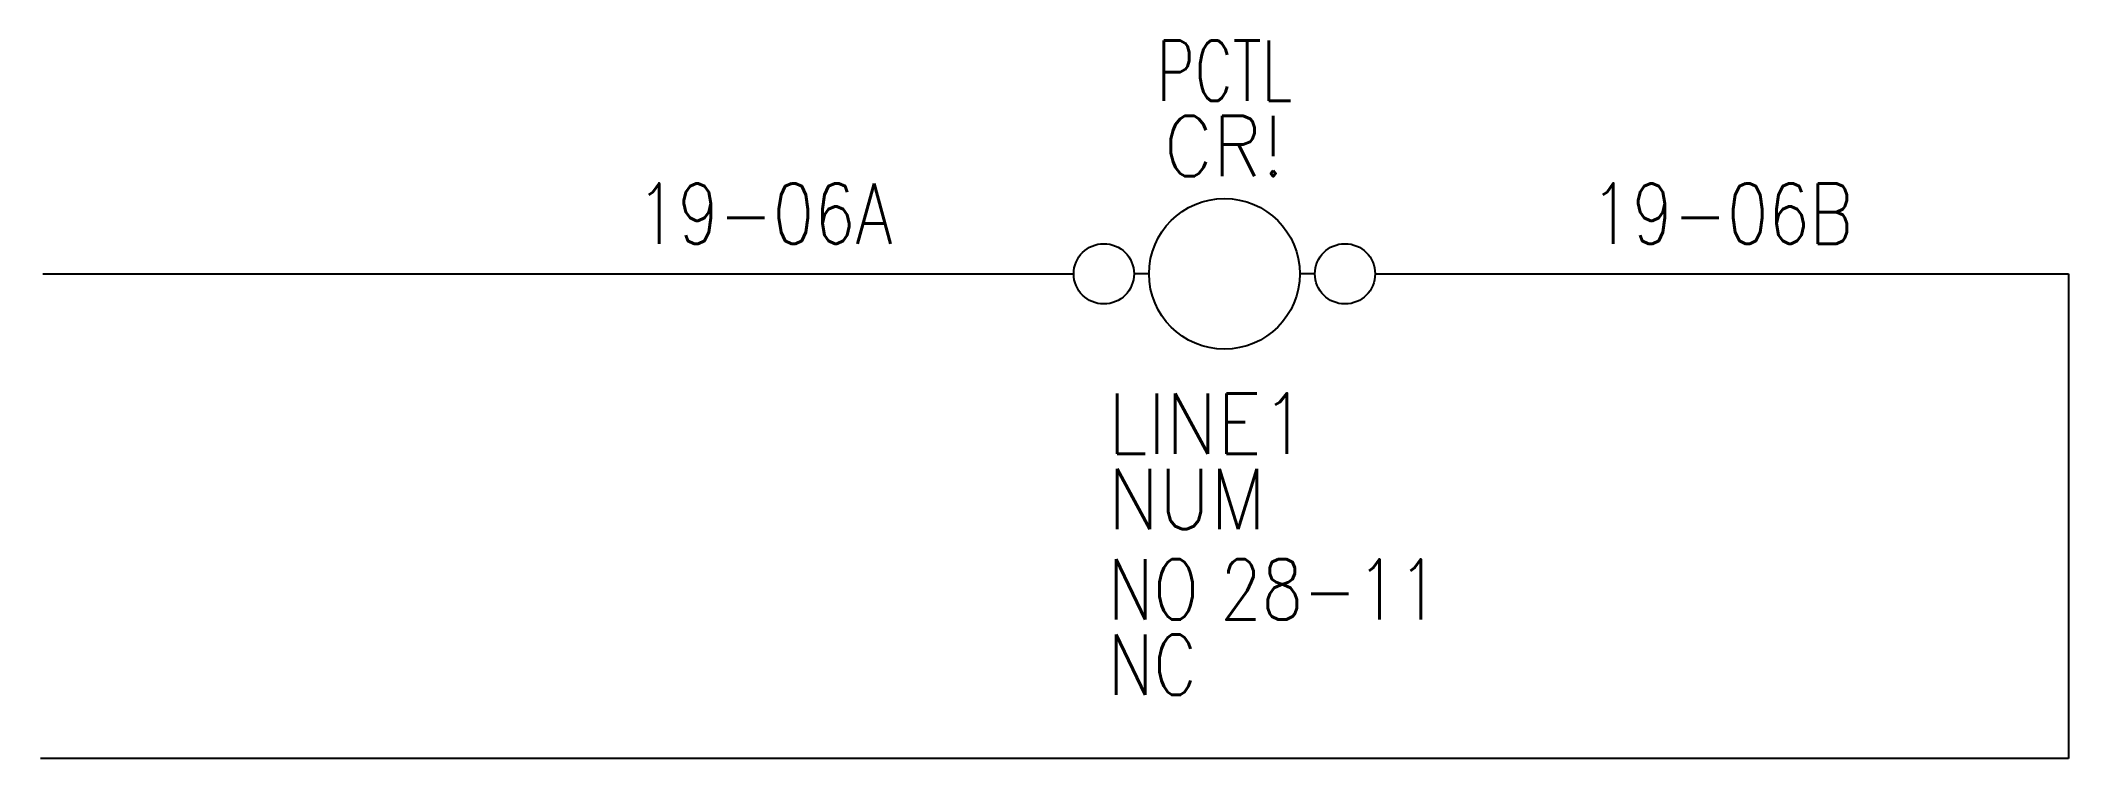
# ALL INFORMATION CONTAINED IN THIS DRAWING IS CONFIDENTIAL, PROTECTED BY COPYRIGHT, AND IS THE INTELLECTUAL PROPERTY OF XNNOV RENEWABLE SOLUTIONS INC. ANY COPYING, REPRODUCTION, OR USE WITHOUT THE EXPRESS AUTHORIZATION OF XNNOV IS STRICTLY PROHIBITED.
# Model space of a CAD drawing. Header units: inches. Extents: x 0 to 4.2, y 0 to 1.49.
import ezdxf
from ezdxf.enums import TextEntityAlignment as Align

# ---------------------------------------------------------------- set-up
doc = ezdxf.new("R2010")
doc.units = ezdxf.units.IN
doc.header["$MEASUREMENT"] = 0
for name, color, linetype in [('BLU_18', 5, 'Continuous'), ('DESC', 150, 'Continuous'), ('LOC', 8, 'Continuous'), ('MISC', 7, 'Continuous'), ('SYMS', 7, 'Continuous'), ('TAGS', 150, 'Continuous'), ('WIRENO', 92, 'Continuous'), ('XREF', 7, 'Continuous')]:
    doc.layers.add(name, color=color, linetype=linetype)
doc.styles.add('WD', font='romans.shx')

# ---------------------------------------------------------------- blocks, each defined once
blk = doc.blocks.new('HCR1_RELAY-COIL')
for p, q in [((-0.1562, 0), (-0.1875, 0)), ((0.1875, 0), (0.1562, 0))]:
    blk.add_line(p, q)
for centre, radius in [((0, 0), 0.1562), ((-0.25, 0), 0.0625), ((0.25, 0), 0.0625)]:
    blk.add_circle(centre, radius)
at = {"style": 'WD'}
for tag, width, p in [('INST', 0.7, (0, 0.5282)), ('LOC', 0.7, (0, 0.3586)), ('TAG1', 0.9, (0, 0.2024))]:
    blk.add_attdef(tag, text='', height=0.125, dxfattribs=dict(at, width=width)).set_placement(p, align=Align.CENTER)
at = {"style": 'WD', "flags": 9}
blk.add_attdef('FAMILY', text='', height=0.01, dxfattribs=at).set_placement((-0.0053, 0.1698), align=Align.CENTER)
at = {"linetype": 'Continuous', "style": 'WD', "flags": 1}
for tag, p in [('MFG', (0, 0.1404)), ('CAT', (0, 0.1593))]:
    blk.add_attdef(tag, text='', height=0.01, dxfattribs=at).set_placement(p, align=Align.MIDDLE)
at = {"linetype": 'Continuous', "style": 'WD', "flags": 9}
blk.add_attdef('ASSYCODE', text='', height=0.01, dxfattribs=at).set_placement((0, 0.1094), align=Align.CENTER)
at = {"linetype": 'Continuous', "style": 'WD', "width": 0.8, "flags": 8}
for tag, p in [('TERM01', (-0.25, 0)), ('TERM02', (0.25, 0))]:
    blk.add_attdef(tag, text='', height=0.0625, dxfattribs=at).set_placement(p, align=Align.MIDDLE_CENTER)
at = {"style": 'WD', "flags": 1}
for tag, p in [('X4TERM01', (-0.3125, 0)), ('X1TERM02', (0.3125, 0))]:
    blk.add_attdef(tag, p, '', height=0.0125, dxfattribs=at)
at = {"style": 'WD'}
for tag, p, width in [('DESC1', (-0.2417, -0.373), 0.9), ('DESC2', (-0.2417, -0.5292), 0.9), ('XREFNO', (-0.0086, -0.7167), 0.8), ('XREFNC', (-0.0086, -0.873), 0.8), ('DESC3', (-0.2217, -1.125), 0.9)]:
    blk.add_attdef(tag, p, '', height=0.125, dxfattribs=dict(at, width=width))
at = {"style": 'WD', "width": 0.8, "flags": 8}
for tag, p in [('NO', (-0.2417, -0.7167)), ('NC', (-0.2417, -0.873))]:
    blk.add_attdef(tag, p, '', height=0.125, dxfattribs=at)
blk = doc.blocks.new('WD_WNH')
at = {"linetype": 'Continuous', "style": 'WD', "width": 0.8}
blk.add_attdef('WIRENO', text='', height=0.125, dxfattribs=at).set_placement((0, 0.0625), align=Align.CENTER)
at = {"style": 'WD', "flags": 1}
for tag, p in [('W01USER', (0, 0.0781)), ('W02USER', (0, 0.0703)), ('W03USER', (0, 0.0625)), ('W04USER', (0, 0.0547)), ('W05USER', (0, 0.0469)), ('W06USER', (0, 0.0391)), ('W07USER', (0, 0.0312)), ('W08USER', (0, 0.0234)), ('W09USER', (0, 0.0156)), ('W10USER', (0, 0.0078))]:
    blk.add_attdef(tag, text='', height=0.005, dxfattribs=at).set_placement(p, align=Align.CENTER)

msp = doc.modelspace()

# ---------------------------------------------------------------- linework, layer by layer
at = {"layer": 'BLU_18'}
for p, q in [((0.005, 1.0047), (2.1422, 1.0047)), ((2.7672, 1.0047), (4.2047, 1.0047)), ((4.2047, 1.0047), (4.2047, 0)), ((4.2047, 0), (0, 0))]:
    msp.add_line(p, q, dxfattribs=at)

# ---------------------------------------------------------------- block references
at = {"layer": 'SYMS'}
ref = msp.add_blockref('HCR1_RELAY-COIL', (2.4547, 1.0047), dxfattribs=at)
ref.add_attrib('LOC', 'PCTL', dxfattribs={"layer": 'LOC', "height": 0.125, "style": 'WD', "width": 0.7}).set_placement((2.4547, 1.3633), align=Align.CENTER)
ref.add_attrib('NC', 'NC', (2.213, 0.1317), dxfattribs={"layer": 'MISC', "height": 0.125, "style": 'WD', "width": 0.8, "flags": 8})
ref.add_attrib('NO', 'NO', (2.213, 0.288), dxfattribs={"layer": 'MISC', "height": 0.125, "style": 'WD', "width": 0.8, "flags": 8})
ref.add_attrib('XREFNO', '28-11', (2.4461, 0.288), dxfattribs={"layer": 'XREF', "height": 0.125, "style": 'WD', "width": 0.8})
ref.add_attrib('DESC2', 'NUM', (2.213, 0.4755), dxfattribs={"layer": 'DESC', "height": 0.125, "style": 'WD', "width": 0.9})
ref.add_attrib('DESC1', 'LINE1', (2.213, 0.6317), dxfattribs={"layer": 'DESC', "height": 0.125, "style": 'WD', "width": 0.9})
ref.add_attrib('TAG1', 'CR!', dxfattribs={"layer": 'TAGS', "height": 0.125, "style": 'WD', "width": 0.9}).set_placement((2.4547, 1.2071), align=Align.CENTER)
at = {"layer": 'WIRENO'}
ref = msp.add_blockref('WD_WNH', (1.501, 1.0047), dxfattribs=at)
ref.add_attrib('WIRENO', '19-06A', dxfattribs={"linetype": 'Continuous', "height": 0.125, "style": 'WD', "width": 0.8}).set_placement((1.501, 1.0672), align=Align.CENTER)
ref = msp.add_blockref('WD_WNH', (3.4859, 1.0047), dxfattribs=at)
ref.add_attrib('WIRENO', '19-06B', dxfattribs={"linetype": 'Continuous', "height": 0.125, "style": 'WD', "width": 0.8}).set_placement((3.4859, 1.0672), align=Align.CENTER)

doc.saveas('drawing.dxf')
